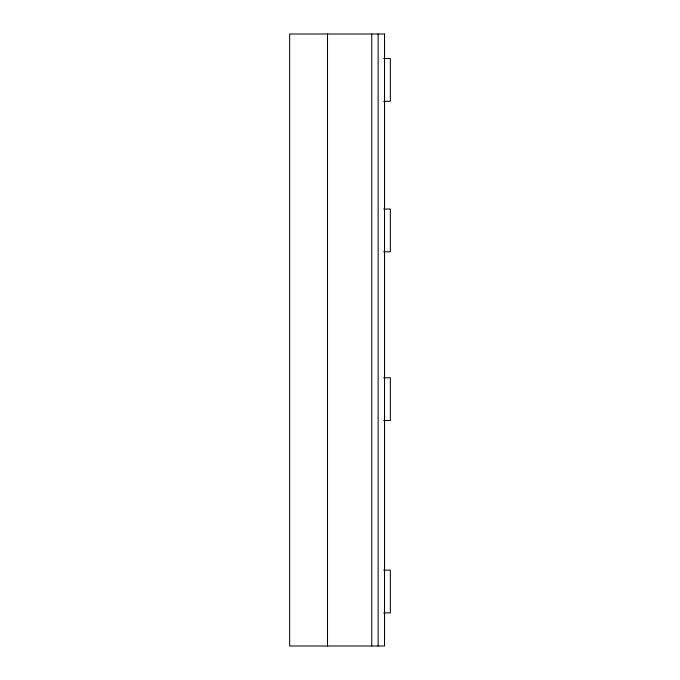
<?xml version="1.0" encoding="UTF-8"?>
<svg xmlns="http://www.w3.org/2000/svg" width="680" height="680" viewBox="0 0 680 680"><rect width="100%" height="100%" fill="white"/><g stroke="black" fill="none" stroke-linecap="round" stroke-linejoin="round"><path stroke-width="1.02" d="M383.639 58.54L390.346 58.54L390.346 101.303L383.639 101.303M383.639 209.032L390.346 209.032L390.346 251.796L383.639 251.796M383.639 377.774L390.346 377.774L390.346 420.537L383.639 420.537M383.639 570.129L390.346 570.129L390.346 612.892L383.639 612.892M378.139 34L378.139 646M371.756 34L371.756 646M327.513 34L327.513 646M384.523 34L289.654 34L289.654 646L384.523 646L384.523 34"/></g></svg>
